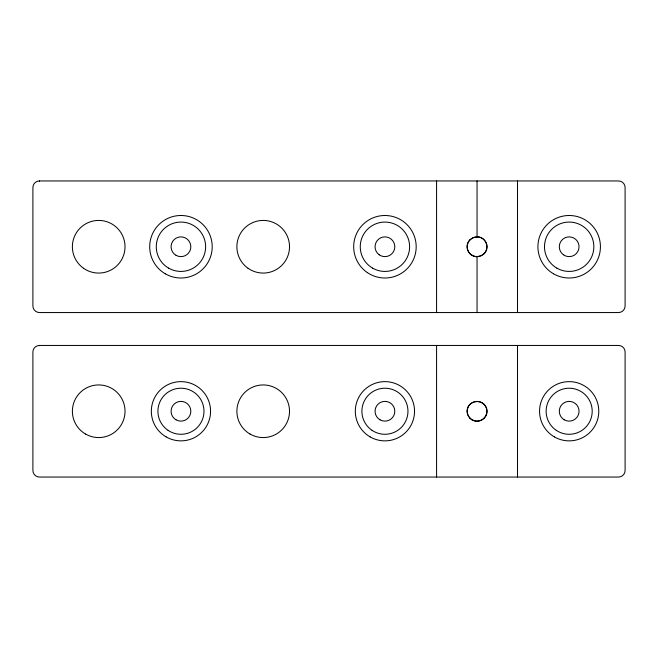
<?xml version="1.0" encoding="UTF-8"?>
<svg xmlns="http://www.w3.org/2000/svg" width="658" height="658" viewBox="0 0 658 658"><rect width="100%" height="100%" fill="white"/><g stroke="black" fill="none" stroke-linecap="round" stroke-linejoin="round"><path stroke-width="0.99" d="M39.48 180.95L618.52 180.95A6.58 6.58 0 0 1 625.1 187.53L625.1 305.97A6.58 6.58 0 0 1 618.52 312.55L39.48 312.55A6.58 6.58 0 0 1 32.9 305.97L32.9 187.53A6.58 6.58 0 0 1 39.48 180.95L39.48 181.205M39.48 345.45L618.52 345.45A6.58 6.58 0 0 1 625.1 352.03L625.1 470.47A6.58 6.58 0 0 1 618.52 477.05L39.48 477.05A6.58 6.58 0 0 1 32.9 470.47L32.9 352.03A6.58 6.58 0 0 1 39.48 345.45L39.48 345.705M517.517 180.95L517.517 312.55M517.517 345.45L517.517 477.05M477.05 180.95L477.05 236.88M477.05 256.62L477.05 312.55M436.583 180.95L436.583 312.55M436.583 345.45L436.583 477.05M470.116 404.316A9.796 9.459 0 0 1 483.984 404.316M470.051 418.249A9.788 9.714 58.3 0 1 470.001 404.201M484.049 418.249A9.796 9.714 -28.2 0 1 470.001 418.299M484.049 404.251A9.788 9.714 58.3 0 1 484.099 418.299M483.959 253.667A9.804 9.483 0 0 1 477.05 256.48M477.05 256.735A9.804 9.722 -28.2 0 1 470.034 253.766A9.788 9.714 58.3 0 1 470.001 239.701M484.099 253.799A9.788 9.714 58.3 0 0 484.049 239.751A9.804 9.722 -28.2 0 0 477.05 236.765M470.141 239.833A9.804 9.483 0 0 1 477.05 237.02M554.365 436.896A29.61 29.61 0 0 0 598.78 411.25A29.61 29.61 0 0 0 554.365 385.604A29.61 29.61 0 0 0 554.365 436.896M564.235 419.796A9.87 9.87 0 0 0 579.04 411.25A9.87 9.87 0 0 0 564.235 402.704A9.87 9.87 0 0 0 564.235 419.796M370.125 436.896A29.61 29.61 0 0 0 414.54 411.25A29.61 29.61 0 0 0 370.125 385.604A29.61 29.61 0 0 0 370.125 436.896M379.995 419.796A9.87 9.87 0 0 0 394.8 411.25A9.87 9.87 0 0 0 379.995 402.704A9.87 9.87 0 0 0 379.995 419.796M166.145 436.896A29.61 29.61 0 0 0 210.56 411.25A29.61 29.61 0 0 0 166.145 385.604A29.61 29.61 0 0 0 166.145 436.896M176.015 419.796A9.87 9.87 0 0 0 190.82 411.25A9.87 9.87 0 0 0 176.015 402.704A9.87 9.87 0 0 0 176.015 419.796M250.04 434.041A26.32 26.32 0 0 0 289.52 411.25A26.32 26.32 0 0 0 250.04 388.459A26.32 26.32 0 0 0 250.04 434.041M85.54 434.041A26.32 26.32 0 0 0 125.02 411.25A26.32 26.32 0 0 0 85.54 388.459A26.32 26.32 0 0 0 85.54 434.041M472.115 419.796A9.87 9.87 0 0 0 486.92 411.25A9.87 9.87 0 0 0 472.115 402.704A9.87 9.87 0 0 0 472.115 419.796M556.265 430.324A23.03 23.03 0 0 0 592.142 412.895A23.03 23.03 0 0 0 559.111 390.531A23.03 23.03 0 0 0 556.265 430.324M372.025 430.324A23.03 23.03 0 0 0 407.902 412.895A23.03 23.03 0 0 0 374.871 390.531A23.03 23.03 0 0 0 372.025 430.324M168.045 430.324A23.03 23.03 0 0 0 203.922 412.895A23.03 23.03 0 0 0 170.891 390.531A23.03 23.03 0 0 0 168.045 430.324M248.041 268.267A26.32 26.32 0 0 0 289.413 249.119A26.32 26.32 0 0 0 252.137 222.865A26.32 26.32 0 0 0 248.041 268.267M83.541 268.267A26.32 26.32 0 0 0 124.913 249.119A26.32 26.32 0 0 0 87.637 222.865A26.32 26.32 0 0 0 83.541 268.267M563.487 254.819A9.87 9.87 0 0 0 578.999 247.638A9.87 9.87 0 0 0 565.025 237.793A9.87 9.87 0 0 0 563.487 254.819M379.247 254.819A9.87 9.87 0 0 0 394.759 247.638A9.87 9.87 0 0 0 380.785 237.793A9.87 9.87 0 0 0 379.247 254.819M176.015 255.296A9.87 9.87 0 0 0 190.82 246.75A9.87 9.87 0 0 0 176.015 238.204A9.87 9.87 0 0 0 176.015 255.296M472.115 255.296A9.87 9.87 0 0 0 486.92 246.75A9.87 9.87 0 0 0 472.115 238.204A9.87 9.87 0 0 0 472.115 255.296M165.322 273.818A31.255 31.255 0 0 0 212.205 246.75A31.255 31.255 0 0 0 165.322 219.682A31.255 31.255 0 0 0 165.322 273.818M367.411 272.634A31.255 31.255 0 0 0 416.103 248.979A31.255 31.255 0 0 0 371.276 218.637A31.255 31.255 0 0 0 367.411 272.634M553.543 273.818A31.255 31.255 0 0 0 600.425 246.75A31.255 31.255 0 0 0 553.543 219.682A31.255 31.255 0 0 0 553.543 273.818M168.613 268.119A24.675 24.675 0 0 0 205.625 246.75A24.675 24.675 0 0 0 168.613 225.381A24.675 24.675 0 0 0 168.613 268.119M372.593 268.119A24.675 24.675 0 0 0 409.605 246.75A24.675 24.675 0 0 0 372.593 225.381A24.675 24.675 0 0 0 372.593 268.119M556.832 268.119A24.675 24.675 0 0 0 593.845 246.75A24.675 24.675 0 0 0 556.832 225.381A24.675 24.675 0 0 0 556.832 268.119"/></g></svg>
